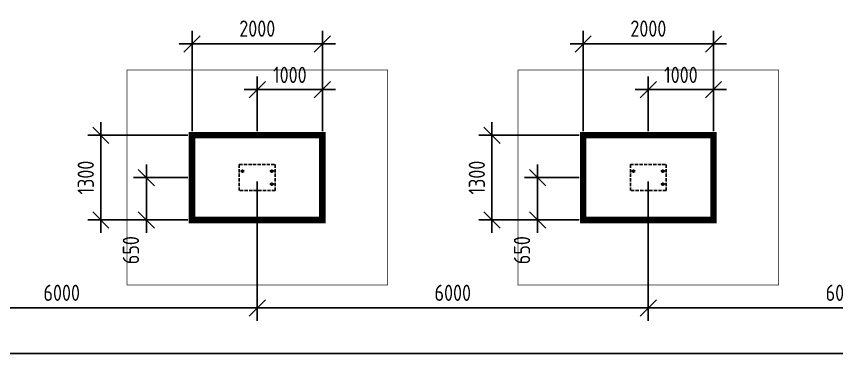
# Model space of a CAD drawing. Header units: inches. Extents: x -70075 to 28436, y 72758 to 118930.
# Drawn here: x -52647 to -40064, y 72758 to 78130 of the extents above; entities that cross this region are included whole.
import ezdxf

# ---------------------------------------------------------------- set-up
doc = ezdxf.new("R2010")
doc.units = ezdxf.units.IN
doc.header["$MEASUREMENT"] = 0
doc.linetypes.add('ГОСТ 2.303 4', pattern=[7, 5, -2, 0])
doc.linetypes.add('ГОСТ 2.303 6', pattern=[12, 8, -1.5, 1, -1.5])
doc.layers.add('Оси', color=151, linetype='Continuous', lineweight=18)
doc.styles.add('ГОСТ 2.304', font='CS_Gost2304.shx')
doc.dimstyles.new('СПДС', dxfattribs={"dimscale": 100, "dimtxt": 2.5, "dimasz": 2.5, "dimexe": 2, "dimexo": 0.625, "dimgap": 1, "dimtad": 1, "dimdec": 0, "dimtxsty": 'ГОСТ 2.304', "dimblk": 'OBLIQUE', "dimblk1": 'OBLIQUE', "dimblk2": 'OBLIQUE', "dimcen": 2.5, "dimdle": 2, "dimadec": 0, "dimazin": 2, "dimtfac": 0.75, "dimtdec": 4, "dimtmove": 1, "dimatfit": 3, "dimfxl": 1, "dimtfill": 1, "dimtolj": 1, "dimarcsym": 1})

# ---------------------------------------------------------------- blocks, each defined once
blk = doc.blocks.new('_Oblique')
at = {"color": 0, "linetype": 'ByBlock', "lineweight": -2}
blk.add_line((-0.5, -0.5), (0.5, 0.5), dxfattribs=at)
blk = doc.blocks.new('*D892')
at = {"color": 0, "lineweight": -2, "transparency": 16777216}
for p, q in [((-66952, 75596), (-66952, 72758)), ((-6952, 75596), (-6952, 72758)), ((-6752, 72958), (-67152, 72958))]:
    blk.add_line(p, q, dxfattribs=at)
at = {"layer": 'Defpoints', "color": 0, "transparency": 16777216}
for p in [(-66952, 75658), (-6952, 75658), (-66952, 72958)]:
    blk.add_point(p, dxfattribs=at)
at = {"color": 0, "lineweight": -2, "transparency": 16777216, "xscale": 250, "yscale": 250, "zscale": 250, "rotation": 180}
blk.add_blockref('_Oblique', (-66952, 72958), dxfattribs=at)
at = {"color": 0, "lineweight": -2, "transparency": 16777216, "xscale": 250, "yscale": 250, "zscale": 250}
blk.add_blockref('_Oblique', (-6952, 72958), dxfattribs=at)
at = {"color": 0, "lineweight": 25, "transparency": 16777216, "insert": (-36952, 73190), "char_height": 250, "attachment_point": 5, "style": 'ГОСТ 2.304', "bg_fill": 3, "box_fill_scale": 1.25, "bg_fill_color": 256, "bg_fill_true_color": 13158600, "bg_fill_transparency": 0}
blk.add_mtext('\\A1;60000', dxfattribs=at)
blk = doc.blocks.new('*D895')
at = {"color": 0, "lineweight": -2, "transparency": 16777216}
for p, q in [((-54952, 75596), (-54952, 73458)), ((-48952, 75596), (-48952, 73458)), ((-48752, 73658), (-55152, 73658))]:
    blk.add_line(p, q, dxfattribs=at)
at = {"layer": 'Defpoints', "color": 0, "transparency": 16777216}
for p in [(-54952, 75658), (-48952, 75658), (-54952, 73658)]:
    blk.add_point(p, dxfattribs=at)
at = {"color": 0, "lineweight": -2, "transparency": 16777216, "xscale": 250, "yscale": 250, "zscale": 250, "rotation": 180}
blk.add_blockref('_Oblique', (-54952, 73658), dxfattribs=at)
at = {"color": 0, "lineweight": -2, "transparency": 16777216, "xscale": 250, "yscale": 250, "zscale": 250}
blk.add_blockref('_Oblique', (-48952, 73658), dxfattribs=at)
at = {"color": 0, "lineweight": 25, "transparency": 16777216, "insert": (-51952, 73890), "char_height": 250, "attachment_point": 5, "style": 'ГОСТ 2.304', "bg_fill": 3, "box_fill_scale": 1.25, "bg_fill_color": 256, "bg_fill_true_color": 13158600, "bg_fill_transparency": 0}
blk.add_mtext('\\A1;6000', dxfattribs=at)
blk = doc.blocks.new('*D896')
at = {"color": 0, "lineweight": -2, "transparency": 16777216}
for p, q in [((-48952, 75596), (-48952, 73458)), ((-42952, 75596), (-42952, 73458)), ((-42752, 73658), (-49152, 73658))]:
    blk.add_line(p, q, dxfattribs=at)
at = {"layer": 'Defpoints', "color": 0, "transparency": 16777216}
for p in [(-48952, 75658), (-42952, 75658), (-48952, 73658)]:
    blk.add_point(p, dxfattribs=at)
at = {"color": 0, "lineweight": -2, "transparency": 16777216, "xscale": 250, "yscale": 250, "zscale": 250, "rotation": 180}
blk.add_blockref('_Oblique', (-48952, 73658), dxfattribs=at)
at = {"color": 0, "lineweight": -2, "transparency": 16777216, "xscale": 250, "yscale": 250, "zscale": 250}
blk.add_blockref('_Oblique', (-42952, 73658), dxfattribs=at)
at = {"color": 0, "lineweight": 25, "transparency": 16777216, "insert": (-45952, 73890), "char_height": 250, "attachment_point": 5, "style": 'ГОСТ 2.304', "bg_fill": 3, "box_fill_scale": 1.25, "bg_fill_color": 256, "bg_fill_true_color": 13158600, "bg_fill_transparency": 0}
blk.add_mtext('\\A1;6000', dxfattribs=at)
blk = doc.blocks.new('*D897')
at = {"color": 0, "lineweight": -2, "transparency": 16777216}
for p, q in [((-42952, 75596), (-42952, 73458)), ((-36952, 75596), (-36952, 73458)), ((-36752, 73658), (-43152, 73658))]:
    blk.add_line(p, q, dxfattribs=at)
at = {"layer": 'Defpoints', "color": 0, "transparency": 16777216}
for p in [(-42952, 75658), (-36952, 75658), (-42952, 73658)]:
    blk.add_point(p, dxfattribs=at)
at = {"color": 0, "lineweight": -2, "transparency": 16777216, "xscale": 250, "yscale": 250, "zscale": 250, "rotation": 180}
blk.add_blockref('_Oblique', (-42952, 73658), dxfattribs=at)
at = {"color": 0, "lineweight": -2, "transparency": 16777216, "xscale": 250, "yscale": 250, "zscale": 250}
blk.add_blockref('_Oblique', (-36952, 73658), dxfattribs=at)
at = {"color": 0, "lineweight": 25, "transparency": 16777216, "insert": (-39952, 73890), "char_height": 250, "attachment_point": 5, "style": 'ГОСТ 2.304', "bg_fill": 3, "box_fill_scale": 1.25, "bg_fill_color": 256, "bg_fill_true_color": 13158600, "bg_fill_transparency": 0}
blk.add_mtext('\\A1;6000', dxfattribs=at)
blk = doc.blocks.new('A$C7548783A')
at = {"linetype": 'ГОСТ 2.303 4', "ltscale": 10}
blk.add_lwpolyline([(-200, 275), (200, 275), (200, -275), (-200, -275)], close=True, dxfattribs=at)
at = {"lineweight": 30, "ltscale": 100}
for centre in [(100, 225), (-100, -225), (100, -225)]:
    blk.add_circle(centre, 15, dxfattribs=at)
at = {"layer": 'Оси', "linetype": 'ГОСТ 2.303 6', "ltscale": 10}
for p, q in [((-100, -271), (-100, -179)), ((100, -272), (100, -178))]:
    blk.add_line(p, q, dxfattribs=at)
blk = doc.blocks.new('*D926')
at = {"color": 0, "lineweight": -2, "transparency": 16777216}
for p, q in [((-66952, 75596), (-66952, 72758)), ((-6952, 75596), (-6952, 72758)), ((-6752, 72958), (-67152, 72958))]:
    blk.add_line(p, q, dxfattribs=at)
at = {"layer": 'Defpoints', "color": 0, "transparency": 16777216}
for p in [(-66952, 75658), (-6952, 75658), (-66952, 72958)]:
    blk.add_point(p, dxfattribs=at)
at = {"color": 0, "lineweight": -2, "transparency": 16777216, "xscale": 250, "yscale": 250, "zscale": 250, "rotation": 180}
blk.add_blockref('_Oblique', (-66952, 72958), dxfattribs=at)
at = {"color": 0, "lineweight": -2, "transparency": 16777216, "xscale": 250, "yscale": 250, "zscale": 250}
blk.add_blockref('_Oblique', (-6952, 72958), dxfattribs=at)
at = {"color": 0, "lineweight": 25, "transparency": 16777216, "insert": (-36952, 73190), "char_height": 250, "attachment_point": 5, "style": 'ГОСТ 2.304', "bg_fill": 3, "box_fill_scale": 1.25, "bg_fill_color": 256, "bg_fill_true_color": 13158600, "bg_fill_transparency": 0}
blk.add_mtext('\\A1;60000', dxfattribs=at)
blk = doc.blocks.new('*D929')
at = {"color": 0, "lineweight": -2, "transparency": 16777216}
for p, q in [((-54952, 75596), (-54952, 73458)), ((-48952, 75596), (-48952, 73458)), ((-48752, 73658), (-55152, 73658))]:
    blk.add_line(p, q, dxfattribs=at)
at = {"layer": 'Defpoints', "color": 0, "transparency": 16777216}
for p in [(-54952, 75658), (-48952, 75658), (-54952, 73658)]:
    blk.add_point(p, dxfattribs=at)
at = {"color": 0, "lineweight": -2, "transparency": 16777216, "xscale": 250, "yscale": 250, "zscale": 250, "rotation": 180}
blk.add_blockref('_Oblique', (-54952, 73658), dxfattribs=at)
at = {"color": 0, "lineweight": -2, "transparency": 16777216, "xscale": 250, "yscale": 250, "zscale": 250}
blk.add_blockref('_Oblique', (-48952, 73658), dxfattribs=at)
at = {"color": 0, "lineweight": 25, "transparency": 16777216, "insert": (-51952, 73890), "char_height": 250, "attachment_point": 5, "style": 'ГОСТ 2.304', "bg_fill": 3, "box_fill_scale": 1.25, "bg_fill_color": 256, "bg_fill_true_color": 13158600, "bg_fill_transparency": 0}
blk.add_mtext('\\A1;6000', dxfattribs=at)
blk = doc.blocks.new('*D930')
at = {"color": 0, "lineweight": -2, "transparency": 16777216}
for p, q in [((-48952, 75596), (-48952, 73458)), ((-42952, 75596), (-42952, 73458)), ((-42752, 73658), (-49152, 73658))]:
    blk.add_line(p, q, dxfattribs=at)
at = {"layer": 'Defpoints', "color": 0, "transparency": 16777216}
for p in [(-48952, 75658), (-42952, 75658), (-48952, 73658)]:
    blk.add_point(p, dxfattribs=at)
at = {"color": 0, "lineweight": -2, "transparency": 16777216, "xscale": 250, "yscale": 250, "zscale": 250, "rotation": 180}
blk.add_blockref('_Oblique', (-48952, 73658), dxfattribs=at)
at = {"color": 0, "lineweight": -2, "transparency": 16777216, "xscale": 250, "yscale": 250, "zscale": 250}
blk.add_blockref('_Oblique', (-42952, 73658), dxfattribs=at)
at = {"color": 0, "lineweight": 25, "transparency": 16777216, "insert": (-45952, 73890), "char_height": 250, "attachment_point": 5, "style": 'ГОСТ 2.304', "bg_fill": 3, "box_fill_scale": 1.25, "bg_fill_color": 256, "bg_fill_true_color": 13158600, "bg_fill_transparency": 0}
blk.add_mtext('\\A1;6000', dxfattribs=at)
blk = doc.blocks.new('*D931')
at = {"color": 0, "lineweight": -2, "transparency": 16777216}
for p, q in [((-42952, 75596), (-42952, 73458)), ((-36952, 75596), (-36952, 73458)), ((-36752, 73658), (-43152, 73658))]:
    blk.add_line(p, q, dxfattribs=at)
at = {"layer": 'Defpoints', "color": 0, "transparency": 16777216}
for p in [(-42952, 75658), (-36952, 75658), (-42952, 73658)]:
    blk.add_point(p, dxfattribs=at)
at = {"color": 0, "lineweight": -2, "transparency": 16777216, "xscale": 250, "yscale": 250, "zscale": 250, "rotation": 180}
blk.add_blockref('_Oblique', (-42952, 73658), dxfattribs=at)
at = {"color": 0, "lineweight": -2, "transparency": 16777216, "xscale": 250, "yscale": 250, "zscale": 250}
blk.add_blockref('_Oblique', (-36952, 73658), dxfattribs=at)
at = {"color": 0, "lineweight": 25, "transparency": 16777216, "insert": (-39952, 73890), "char_height": 250, "attachment_point": 5, "style": 'ГОСТ 2.304', "bg_fill": 3, "box_fill_scale": 1.25, "bg_fill_color": 256, "bg_fill_true_color": 13158600, "bg_fill_transparency": 0}
blk.add_mtext('\\A1;6000', dxfattribs=at)
blk = doc.blocks.new('*D960')
at = {"color": 0, "lineweight": -2, "transparency": 16777216}
for p, q in [((-48952, 76371), (-48952, 77208)), ((-47952, 76371), (-47952, 77208)), ((-49152, 77008), (-47752, 77008))]:
    blk.add_line(p, q, dxfattribs=at)
at = {"layer": 'Defpoints', "color": 0, "transparency": 16777216}
for p in [(-47952, 77008), (-48952, 76308), (-47952, 76308)]:
    blk.add_point(p, dxfattribs=at)
at = {"color": 0, "lineweight": -2, "transparency": 16777216, "xscale": 250, "yscale": 250, "zscale": 250, "rotation": 180}
blk.add_blockref('_Oblique', (-48952, 77008), dxfattribs=at)
at = {"color": 0, "lineweight": -2, "transparency": 16777216, "xscale": 250, "yscale": 250, "zscale": 250}
blk.add_blockref('_Oblique', (-47952, 77008), dxfattribs=at)
at = {"color": 0, "transparency": 16777216, "insert": (-48452, 77233), "char_height": 250, "attachment_point": 5, "style": 'ГОСТ 2.304', "bg_fill": 3, "box_fill_scale": 1.25, "bg_fill_color": 256, "bg_fill_true_color": 13158600, "bg_fill_transparency": 0}
blk.add_mtext('\\A1;1000', dxfattribs=at)
blk = doc.blocks.new('*D959')
at = {"color": 0, "lineweight": -2, "transparency": 16777216}
for p, q in [((-49952, 76371), (-49952, 77908)), ((-47952, 76371), (-47952, 77908)), ((-47752, 77708), (-50152, 77708))]:
    blk.add_line(p, q, dxfattribs=at)
at = {"layer": 'Defpoints', "color": 0, "transparency": 16777216}
for p in [(-49952, 77708), (-49952, 76308), (-47952, 76308)]:
    blk.add_point(p, dxfattribs=at)
at = {"color": 0, "lineweight": -2, "transparency": 16777216, "xscale": 250, "yscale": 250, "zscale": 250, "rotation": 180}
blk.add_blockref('_Oblique', (-49952, 77708), dxfattribs=at)
at = {"color": 0, "lineweight": -2, "transparency": 16777216, "xscale": 250, "yscale": 250, "zscale": 250}
blk.add_blockref('_Oblique', (-47952, 77708), dxfattribs=at)
at = {"color": 0, "transparency": 16777216, "insert": (-48952, 77943), "char_height": 250, "attachment_point": 5, "style": 'ГОСТ 2.304', "bg_fill": 3, "box_fill_scale": 1.25, "bg_fill_color": 256, "bg_fill_true_color": 13158600, "bg_fill_transparency": 0}
blk.add_mtext('\\A1;2000', dxfattribs=at)
blk = doc.blocks.new('*D958')
at = {"color": 0, "lineweight": -2, "transparency": 16777216}
for p, q in [((-50652, 75858), (-50652, 74808)), ((-50015, 75658), (-50852, 75658)), ((-50015, 75008), (-50852, 75008))]:
    blk.add_line(p, q, dxfattribs=at)
at = {"layer": 'Defpoints', "color": 0, "transparency": 16777216}
for p in [(-49952, 75658), (-50652, 75008), (-49952, 75008)]:
    blk.add_point(p, dxfattribs=at)
at = {"color": 0, "lineweight": -2, "transparency": 16777216, "xscale": 250, "yscale": 250, "zscale": 250, "rotation": 90}
blk.add_blockref('_Oblique', (-50652, 75658), dxfattribs=at)
at = {"color": 0, "transparency": 16777216, "insert": (-50890, 74544), "char_height": 250, "attachment_point": 5, "rotation": 90, "style": 'ГОСТ 2.304', "bg_fill": 3, "box_fill_scale": 1.25, "bg_fill_color": 256, "bg_fill_true_color": 13158600, "bg_fill_transparency": 0}
blk.add_mtext('\\A1;650', dxfattribs=at)
at = {"color": 0, "lineweight": -2, "transparency": 16777216, "xscale": 250, "yscale": 250, "zscale": 250, "rotation": 270}
blk.add_blockref('_Oblique', (-50652, 75008), dxfattribs=at)
blk = doc.blocks.new('*D957')
at = {"color": 0, "lineweight": -2, "transparency": 16777216}
for p, q in [((-51352, 74808), (-51352, 76508)), ((-50015, 76308), (-51552, 76308)), ((-50015, 75008), (-51552, 75008))]:
    blk.add_line(p, q, dxfattribs=at)
at = {"layer": 'Defpoints', "color": 0, "transparency": 16777216}
for p in [(-51352, 76308), (-49952, 76308), (-49952, 75008)]:
    blk.add_point(p, dxfattribs=at)
at = {"color": 0, "lineweight": -2, "transparency": 16777216, "xscale": 250, "yscale": 250, "zscale": 250}
for p, rotation in [((-51352, 76308), 90), ((-51352, 75008), 270)]:
    blk.add_blockref('_Oblique', p, dxfattribs=dict(at, rotation=rotation))
at = {"color": 0, "transparency": 16777216, "insert": (-51583, 75658), "char_height": 250, "attachment_point": 5, "rotation": 90, "style": 'ГОСТ 2.304', "bg_fill": 3, "box_fill_scale": 1.25, "bg_fill_color": 256, "bg_fill_true_color": 13158600, "bg_fill_transparency": 0}
blk.add_mtext('\\A1;1300', dxfattribs=at)
blk = doc.blocks.new('*D964')
at = {"color": 0, "lineweight": -2, "transparency": 16777216}
for p, q in [((-42952, 76371), (-42952, 77208)), ((-41952, 76371), (-41952, 77208)), ((-43152, 77008), (-41752, 77008))]:
    blk.add_line(p, q, dxfattribs=at)
at = {"layer": 'Defpoints', "color": 0, "transparency": 16777216}
for p in [(-41952, 77008), (-42952, 76308), (-41952, 76308)]:
    blk.add_point(p, dxfattribs=at)
at = {"color": 0, "lineweight": -2, "transparency": 16777216, "xscale": 250, "yscale": 250, "zscale": 250, "rotation": 180}
blk.add_blockref('_Oblique', (-42952, 77008), dxfattribs=at)
at = {"color": 0, "lineweight": -2, "transparency": 16777216, "xscale": 250, "yscale": 250, "zscale": 250}
blk.add_blockref('_Oblique', (-41952, 77008), dxfattribs=at)
at = {"color": 0, "transparency": 16777216, "insert": (-42452, 77233), "char_height": 250, "attachment_point": 5, "style": 'ГОСТ 2.304', "bg_fill": 3, "box_fill_scale": 1.25, "bg_fill_color": 256, "bg_fill_true_color": 13158600, "bg_fill_transparency": 0}
blk.add_mtext('\\A1;1000', dxfattribs=at)
blk = doc.blocks.new('*D963')
at = {"color": 0, "lineweight": -2, "transparency": 16777216}
for p, q in [((-43952, 76371), (-43952, 77908)), ((-41952, 76371), (-41952, 77908)), ((-41752, 77708), (-44152, 77708))]:
    blk.add_line(p, q, dxfattribs=at)
at = {"layer": 'Defpoints', "color": 0, "transparency": 16777216}
for p in [(-43952, 77708), (-43952, 76308), (-41952, 76308)]:
    blk.add_point(p, dxfattribs=at)
at = {"color": 0, "lineweight": -2, "transparency": 16777216, "xscale": 250, "yscale": 250, "zscale": 250, "rotation": 180}
blk.add_blockref('_Oblique', (-43952, 77708), dxfattribs=at)
at = {"color": 0, "lineweight": -2, "transparency": 16777216, "xscale": 250, "yscale": 250, "zscale": 250}
blk.add_blockref('_Oblique', (-41952, 77708), dxfattribs=at)
at = {"color": 0, "transparency": 16777216, "insert": (-42952, 77943), "char_height": 250, "attachment_point": 5, "style": 'ГОСТ 2.304', "bg_fill": 3, "box_fill_scale": 1.25, "bg_fill_color": 256, "bg_fill_true_color": 13158600, "bg_fill_transparency": 0}
blk.add_mtext('\\A1;2000', dxfattribs=at)
blk = doc.blocks.new('*D962')
at = {"color": 0, "lineweight": -2, "transparency": 16777216}
for p, q in [((-44652, 75858), (-44652, 74808)), ((-44015, 75658), (-44852, 75658)), ((-44015, 75008), (-44852, 75008))]:
    blk.add_line(p, q, dxfattribs=at)
at = {"layer": 'Defpoints', "color": 0, "transparency": 16777216}
for p in [(-43952, 75658), (-44652, 75008), (-43952, 75008)]:
    blk.add_point(p, dxfattribs=at)
at = {"color": 0, "lineweight": -2, "transparency": 16777216, "xscale": 250, "yscale": 250, "zscale": 250, "rotation": 90}
blk.add_blockref('_Oblique', (-44652, 75658), dxfattribs=at)
at = {"color": 0, "transparency": 16777216, "insert": (-44890, 74544), "char_height": 250, "attachment_point": 5, "rotation": 90, "style": 'ГОСТ 2.304', "bg_fill": 3, "box_fill_scale": 1.25, "bg_fill_color": 256, "bg_fill_true_color": 13158600, "bg_fill_transparency": 0}
blk.add_mtext('\\A1;650', dxfattribs=at)
at = {"color": 0, "lineweight": -2, "transparency": 16777216, "xscale": 250, "yscale": 250, "zscale": 250, "rotation": 270}
blk.add_blockref('_Oblique', (-44652, 75008), dxfattribs=at)
blk = doc.blocks.new('*D961')
at = {"color": 0, "lineweight": -2, "transparency": 16777216}
for p, q in [((-45352, 74808), (-45352, 76508)), ((-44015, 76308), (-45552, 76308)), ((-44015, 75008), (-45552, 75008))]:
    blk.add_line(p, q, dxfattribs=at)
at = {"layer": 'Defpoints', "color": 0, "transparency": 16777216}
for p in [(-45352, 76308), (-43952, 76308), (-43952, 75008)]:
    blk.add_point(p, dxfattribs=at)
at = {"color": 0, "lineweight": -2, "transparency": 16777216, "xscale": 250, "yscale": 250, "zscale": 250}
for p, rotation in [((-45352, 76308), 90), ((-45352, 75008), 270)]:
    blk.add_blockref('_Oblique', p, dxfattribs=dict(at, rotation=rotation))
at = {"color": 0, "transparency": 16777216, "insert": (-45583, 75658), "char_height": 250, "attachment_point": 5, "rotation": 90, "style": 'ГОСТ 2.304', "bg_fill": 3, "box_fill_scale": 1.25, "bg_fill_color": 256, "bg_fill_true_color": 13158600, "bg_fill_transparency": 0}
blk.add_mtext('\\A1;1300', dxfattribs=at)

msp = doc.modelspace()

# ---------------------------------------------------------------- dimensions: what is measured, and where the dimension line sits
at = {"lineweight": 25}
dim = msp.add_linear_dim(base=(-66952.4, 72958.1), p1=(-6952.4, 75658.1), p2=(-66952.4, 75658.1), dimstyle='СПДС', dxfattribs=at)
dim.commit()
dim.dimension.update_dxf_attribs({"geometry": '*D892', "text_midpoint": (-36952.4, 73190.4)})

# ---------------------------------------------------------------- next in the draw order: dimensions: what is measured, and where the dimension line sits
dim = msp.add_linear_dim(base=(-54952.4, 73658.1), p1=(-48952.4, 75658.1), p2=(-54952.4, 75658.1), dimstyle='СПДС', dxfattribs=at)
dim.commit()
dim.dimension.update_dxf_attribs({"geometry": '*D895', "text_midpoint": (-51952.4, 73890.4)})

# ---------------------------------------------------------------- next in the draw order: dimensions: what is measured, and where the dimension line sits
dim = msp.add_linear_dim(base=(-48952.4, 73658.1), p1=(-42952.4, 75658.1), p2=(-48952.4, 75658.1), dimstyle='СПДС', dxfattribs=at)
dim.commit()
dim.dimension.update_dxf_attribs({"geometry": '*D896', "text_midpoint": (-45952.4, 73890.4)})

# ---------------------------------------------------------------- next in the draw order: linework, layer by layer
at = {"color": 3, "ltscale": 100, "const_width": 100}
msp.add_lwpolyline([(-49952.4, 75008.1), (-49952.4, 76308.1), (-47952.4, 76308.1), (-47952.4, 75008.1)], close=True, dxfattribs=at)

# ---------------------------------------------------------------- next in the draw order: block references
at = {"ltscale": 100, "rotation": 90}
msp.add_blockref('A$C7548783A', (-48952.4, 75658.1), dxfattribs=at)

# ---------------------------------------------------------------- next in the draw order: dimensions: what is measured, and where the dimension line sits
at = {"lineweight": 25}
dim = msp.add_linear_dim(base=(-42952.4, 73658.1), p1=(-36952.4, 75658.1), p2=(-42952.4, 75658.1), dimstyle='СПДС', dxfattribs=at)
dim.commit()
dim.dimension.update_dxf_attribs({"geometry": '*D897', "text_midpoint": (-39952.4, 73890.4)})

# ---------------------------------------------------------------- next in the draw order: linework, layer by layer
at = {"color": 3, "ltscale": 100, "const_width": 100}
msp.add_lwpolyline([(-43952.4, 75008.1), (-43952.4, 76308.1), (-41952.4, 76308.1), (-41952.4, 75008.1)], close=True, dxfattribs=at)

# ---------------------------------------------------------------- next in the draw order: block references
at = {"ltscale": 100, "rotation": 90}
msp.add_blockref('A$C7548783A', (-42952.4, 75658.1), dxfattribs=at)

# ---------------------------------------------------------------- next in the draw order: dimensions: what is measured, and where the dimension line sits
dim = msp.add_linear_dim(base=(-47952.4, 77008.1), p1=(-48952.4, 76308.1), p2=(-47952.4, 76308.1), dimstyle='СПДС', override={"dimtmove": 1})
dim.commit()
dim.dimension.update_dxf_attribs({"geometry": '*D960', "text_midpoint": (-48452.4, 77233.1)})

# ---------------------------------------------------------------- next in the draw order: dimensions: what is measured, and where the dimension line sits
dim = msp.add_linear_dim(base=(-49952.4, 77708.1), p1=(-47952.4, 76308.1), p2=(-49952.4, 76308.1), dimstyle='СПДС')
dim.commit()
dim.dimension.update_dxf_attribs({"geometry": '*D959', "text_midpoint": (-48952.4, 77942.8)})
dim = msp.add_linear_dim(base=(-41952.4, 77008.1), p1=(-42952.4, 76308.1), p2=(-41952.4, 76308.1), dimstyle='СПДС', override={"dimtmove": 1})
dim.commit()
dim.dimension.update_dxf_attribs({"geometry": '*D964', "text_midpoint": (-42452.4, 77233.1)})
at = {"lineweight": 25}
dim = msp.add_linear_dim(base=(-66952.4, 72958.1), p1=(-6952.4, 75658.1), p2=(-66952.4, 75658.1), dimstyle='СПДС', dxfattribs=at)
dim.commit()
dim.dimension.update_dxf_attribs({"geometry": '*D926', "text_midpoint": (-36952.4, 73190.4)})

# ---------------------------------------------------------------- next in the draw order: dimensions: what is measured, and where the dimension line sits
dim = msp.add_linear_dim(base=(-43952.4, 77708.1), p1=(-41952.4, 76308.1), p2=(-43952.4, 76308.1), dimstyle='СПДС')
dim.commit()
dim.dimension.update_dxf_attribs({"geometry": '*D963', "text_midpoint": (-42952.4, 77942.8)})
dim = msp.add_linear_dim(base=(-54952.4, 73658.1), p1=(-48952.4, 75658.1), p2=(-54952.4, 75658.1), dimstyle='СПДС', dxfattribs=at)
dim.commit()
dim.dimension.update_dxf_attribs({"geometry": '*D929', "text_midpoint": (-51952.4, 73890.4)})

# ---------------------------------------------------------------- next in the draw order: dimensions: what is measured, and where the dimension line sits
dim = msp.add_linear_dim(base=(-50652.4, 75008.1), p1=(-49952.4, 75658.1), p2=(-49952.4, 75008.1), angle=90, dimstyle='СПДС')
dim.commit()
dim.dimension.update_dxf_attribs({"geometry": '*D958', "text_midpoint": (-50652.4, 74544.2), "dimtype": 160})
dim = msp.add_linear_dim(base=(-48952.4, 73658.1), p1=(-42952.4, 75658.1), p2=(-48952.4, 75658.1), dimstyle='СПДС', dxfattribs=at)
dim.commit()
dim.dimension.update_dxf_attribs({"geometry": '*D930', "text_midpoint": (-45952.4, 73890.4)})

# ---------------------------------------------------------------- next in the draw order: dimensions: what is measured, and where the dimension line sits
dim = msp.add_linear_dim(base=(-51352.4, 76308.1), p1=(-49952.4, 75008.1), p2=(-49952.4, 76308.1), angle=90, dimstyle='СПДС')
dim.commit()
dim.dimension.update_dxf_attribs({"geometry": '*D957', "text_midpoint": (-51582.6, 75658.1)})
dim = msp.add_linear_dim(base=(-44652.4, 75008.1), p1=(-43952.4, 75658.1), p2=(-43952.4, 75008.1), angle=90, dimstyle='СПДС')
dim.commit()
dim.dimension.update_dxf_attribs({"geometry": '*D962', "text_midpoint": (-44652.4, 74544.2), "dimtype": 160})
dim = msp.add_linear_dim(base=(-42952.4, 73658.1), p1=(-36952.4, 75658.1), p2=(-42952.4, 75658.1), dimstyle='СПДС', dxfattribs=at)
dim.commit()
dim.dimension.update_dxf_attribs({"geometry": '*D931', "text_midpoint": (-39952.4, 73890.4)})

# ---------------------------------------------------------------- next in the draw order: linework, layer by layer
at = {"color": 3, "linetype": 'ГОСТ 2.303 4', "ltscale": 100, "const_width": 10}
msp.add_lwpolyline([(-50952.4, 74008.1), (-50952.4, 77308.1), (-46952.4, 77308.1), (-46952.4, 74008.1)], close=True, dxfattribs=at)

# ---------------------------------------------------------------- next in the draw order: dimensions: what is measured, and where the dimension line sits
dim = msp.add_linear_dim(base=(-45352.4, 76308.1), p1=(-43952.4, 75008.1), p2=(-43952.4, 76308.1), angle=90, dimstyle='СПДС')
dim.commit()
dim.dimension.update_dxf_attribs({"geometry": '*D961', "text_midpoint": (-45582.6, 75658.1)})

# ---------------------------------------------------------------- next in the draw order: linework, layer by layer
msp.add_lwpolyline([(-44952.4, 74008.1), (-44952.4, 77308.1), (-40952.4, 77308.1), (-40952.4, 74008.1)], close=True, dxfattribs=at)

doc.saveas('drawing.dxf')
